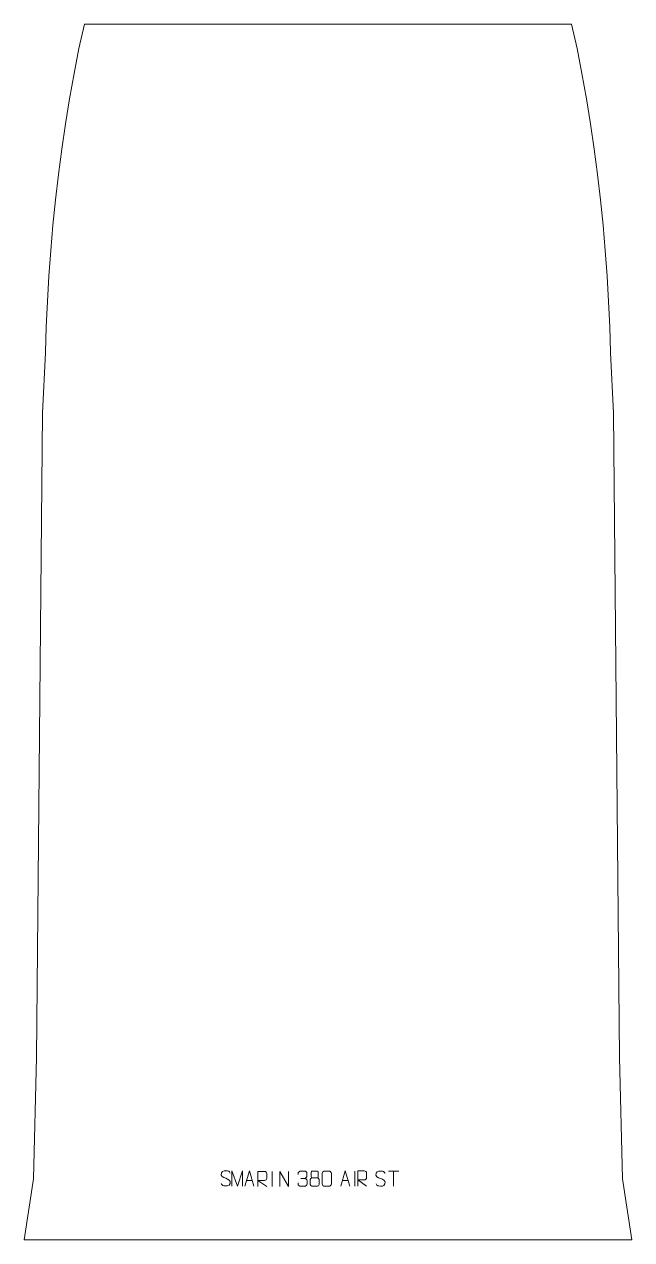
# Model space of a CAD drawing. Header units: millimetres. Extents: x -500 to 500, y -1330 to 670.
import ezdxf

# ---------------------------------------------------------------- set-up
doc = ezdxf.new("R2010")
doc.units = ezdxf.units.MM
doc.header["$MEASUREMENT"] = 0
doc.layers.add('layer 1', color=7, linetype='Continuous')

msp = doc.modelspace()

# ---------------------------------------------------------------- linework, layer by layer
at = {"layer": 'layer 1', "color": 242, "lineweight": 9}
msp.add_open_spline([(462.0155, 213.8899), (462.0155, 213.8899), (463.8184, 171.9562), (463.8184, 171.9562), (463.8184, 171.9562), (463.8184, 171.9562), (464.9991, 130.001), (464.9991, 130.001), (464.9991, 130.001), (464.9991, 130.001), (469.999, 30.0004), (469.999, 30.0004), (469.999, 30.0004), (469.999, 30.0004), (480, -1029.9998), (480, -1029.9998), (480, -1029.9998), (480, -1029.9998), (485, -1229.9985), (485, -1229.9985), (485, -1229.9985), (485, -1229.9985), (499.9999, -1329.9994), (499.9999, -1329.9994), (499.9999, -1329.9994), (499.9999, -1329.9994), (-499.9999, -1329.9994), (-499.9999, -1329.9994), (-499.9999, -1329.9994), (-499.9999, -1329.9994), (-485.0003, -1229.9985), (-485.0003, -1229.9985), (-485.0003, -1229.9985), (-485.0003, -1229.9985), (-480.0001, -1029.9998), (-480.0001, -1029.9998), (-480.0001, -1029.9998), (-480.0001, -1029.9998), (-469.9993, 30.0004), (-469.9993, 30.0004), (-469.9993, 30.0004), (-469.9993, 30.0004), (-464.9992, 130.001), (-464.9992, 130.001), (-464.9992, 130.001), (-464.9992, 130.001), (-463.8188, 171.9562), (-463.8188, 171.9562), (-463.8188, 171.9562), (-463.8188, 171.9562), (-462.0159, 213.8899), (-462.0159, 213.8899), (-462.0159, 213.8899), (-462.0159, 213.8899), (-459.5929, 255.7935), (-459.5929, 255.7935), (-459.5929, 255.7935), (-459.5929, 255.7935), (-456.5505, 297.6562), (-456.5505, 297.6562), (-456.5505, 297.6562), (-456.5505, 297.6562), (-452.8888, 339.4678), (-452.8888, 339.4678), (-452.8888, 339.4678), (-452.8888, 339.4678), (-448.6089, 381.2221), (-448.6089, 381.2221), (-448.6089, 381.2221), (-448.6089, 381.2221), (-443.7107, 422.9083), (-443.7107, 422.9083), (-443.7107, 422.9083), (-443.7107, 422.9083), (-438.1957, 464.5176), (-438.1957, 464.5176), (-438.1957, 464.5176), (-438.1957, 464.5176), (-432.067, 506.04), (-432.067, 506.04), (-432.067, 506.04), (-432.067, 506.04), (-425.3231, 547.4671), (-425.3231, 547.4671), (-425.3231, 547.4671), (-425.3231, 547.4671), (-417.9667, 588.7906), (-417.9667, 588.7906), (-417.9667, 588.7906), (-417.9667, 588.7906), (-410.0004, 630.0007), (-410.0004, 630.0007), (-410.0004, 630.0007), (-410.0004, 630.0007), (-401.0003, 670.0002), (-401.0003, 670.0002), (-401.0003, 670.0002), (-401.0003, 670.0002), (400.9999, 670.0002), (400.9999, 670.0002), (400.9999, 670.0002), (400.9999, 670.0002), (410, 630.0007), (410, 630.0007), (410, 630.0007), (410, 630.0007), (417.9668, 588.7906), (417.9668, 588.7906), (417.9668, 588.7906), (417.9668, 588.7906), (425.323, 547.4671), (425.323, 547.4671), (425.323, 547.4671), (425.323, 547.4671), (432.0666, 506.04), (432.0666, 506.04), (432.0666, 506.04), (432.0666, 506.04), (438.1965, 464.5176), (438.1965, 464.5176), (438.1965, 464.5176), (438.1965, 464.5176), (443.7102, 422.9083), (443.7102, 422.9083), (443.7102, 422.9083), (443.7102, 422.9083), (448.609, 381.2221), (448.609, 381.2221), (448.609, 381.2221), (448.609, 381.2221), (452.8889, 339.4678), (452.8889, 339.4678), (452.8889, 339.4678), (452.8889, 339.4678), (456.5501, 297.6562), (456.5501, 297.6562), (456.5501, 297.6562), (456.5501, 297.6562), (459.5939, 255.7935), (459.5939, 255.7935), (459.5939, 255.7935), (459.5939, 255.7935), (462.0155, 213.8899), (462.0155, 213.8899)], degree=3, knots=[0, 0, 0, 0, 0.027027027, 0.027027027, 0.027027027, 0.027027027, 0.054054054, 0.054054054, 0.054054054, 0.054054054, 0.081081081, 0.081081081, 0.081081081, 0.081081081, 0.108108108, 0.108108108, 0.108108108, 0.108108108, 0.135135135, 0.135135135, 0.135135135, 0.135135135, 0.162162162, 0.162162162, 0.162162162, 0.162162162, 0.189189189, 0.189189189, 0.189189189, 0.189189189, 0.216216216, 0.216216216, 0.216216216, 0.216216216, 0.243243243, 0.243243243, 0.243243243, 0.243243243, 0.27027027, 0.27027027, 0.27027027, 0.27027027, 0.297297297, 0.297297297, 0.297297297, 0.297297297, 0.324324324, 0.324324324, 0.324324324, 0.324324324, 0.351351351, 0.351351351, 0.351351351, 0.351351351, 0.378378378, 0.378378378, 0.378378378, 0.378378378, 0.405405405, 0.405405405, 0.405405405, 0.405405405, 0.432432432, 0.432432432, 0.432432432, 0.432432432, 0.459459459, 0.459459459, 0.459459459, 0.459459459, 0.486486486, 0.486486486, 0.486486486, 0.486486486, 0.513513514, 0.513513514, 0.513513514, 0.513513514, 0.540540541, 0.540540541, 0.540540541, 0.540540541, 0.567567568, 0.567567568, 0.567567568, 0.567567568, 0.594594595, 0.594594595, 0.594594595, 0.594594595, 0.621621622, 0.621621622, 0.621621622, 0.621621622, 0.648648649, 0.648648649, 0.648648649, 0.648648649, 0.675675676, 0.675675676, 0.675675676, 0.675675676, 0.702702703, 0.702702703, 0.702702703, 0.702702703, 0.72972973, 0.72972973, 0.72972973, 0.72972973, 0.756756757, 0.756756757, 0.756756757, 0.756756757, 0.783783784, 0.783783784, 0.783783784, 0.783783784, 0.810810811, 0.810810811, 0.810810811, 0.810810811, 0.837837838, 0.837837838, 0.837837838, 0.837837838, 0.864864865, 0.864864865, 0.864864865, 0.864864865, 0.891891892, 0.891891892, 0.891891892, 0.891891892, 0.918918919, 0.918918919, 0.918918919, 0.918918919, 0.945945946, 0.945945946, 0.945945946, 0.945945946, 1, 1, 1, 1], dxfattribs=at)
at = {"layer": 'layer 1', "color": 250, "lineweight": 9}
for points, knots in [([(-168.4119, -1228.8372), (-172.6602, -1227.3668), (-177.5683, -1225.571), (-175.5632, -1220.0507), (-175.5632, -1220.0507), (-174.0597, -1215.9108), (-168.8461, -1216.2993), (-165.2425, -1216.9004), (-165.2425, -1216.9004), (-162.3819, -1217.3776), (-161.5172, -1218.5908), (-161.2066, -1220.6749)], [0, 0, 0, 0, 0.25, 0.25, 0.25, 0.25, 0.5, 0.5, 0.5, 0.5, 1, 1, 1, 1]), ([(-158.1811, -1241.758), (-158.1811, -1241.758), (-158.1811, -1216.8001), (-158.1811, -1216.8001), (-158.1811, -1216.8001), (-158.1811, -1216.8001), (-149.256, -1241.758), (-149.256, -1241.758), (-149.256, -1241.758), (-149.256, -1241.758), (-140.4961, -1216.8006), (-140.4961, -1216.8006), (-140.4961, -1216.8006), (-140.4961, -1216.8006), (-140.4961, -1241.758), (-140.4961, -1241.758)], [0, 0, 0, 0, 0.2, 0.2, 0.2, 0.2, 0.4, 0.4, 0.4, 0.4, 0.6, 0.6, 0.6, 0.6, 1, 1, 1, 1]), ([(-136.8091, -1241.7558), (-136.8091, -1241.7558), (-129.4381, -1216.8023), (-129.4381, -1216.8023), (-129.4381, -1216.8023), (-129.4381, -1216.8023), (-121.8682, -1241.7558), (-121.8682, -1241.7558)], [0, 0, 0, 0, 0.333333333, 0.333333333, 0.333333333, 0.333333333, 1, 1, 1, 1]), ([(-115.4265, -1242.5985), (-115.4265, -1242.5985), (-115.4265, -1217.645), (-115.4265, -1217.645), (-115.4265, -1217.645), (-111.8317, -1217.645), (-108.2362, -1217.645), (-104.641, -1217.645), (-104.641, -1217.645), (-102.3157, -1217.6827), (-100.7584, -1219.1727), (-100.7625, -1221.5391), (-100.7625, -1221.5391), (-100.7629, -1223.5746), (-100.7629, -1226.634), (-100.7625, -1228.67), (-100.7625, -1228.67), (-100.769, -1230.5455), (-102.5813, -1232.4873), (-104.5908, -1232.5064), (-104.5908, -1232.5064), (-104.5908, -1232.5064), (-115.4265, -1232.5064), (-115.4265, -1232.5064), (-115.4265, -1232.5064), (-115.4265, -1232.5064), (-100.7718, -1242.5985), (-100.7718, -1242.5985)], [0, 0, 0, 0, 0.125, 0.125, 0.125, 0.125, 0.25, 0.25, 0.25, 0.25, 0.375, 0.375, 0.375, 0.375, 0.5, 0.5, 0.5, 0.5, 0.625, 0.625, 0.625, 0.625, 0.75, 0.75, 0.75, 0.75, 1, 1, 1, 1]), ([(-79.4218, -1242.5985), (-79.4218, -1242.5985), (-79.4218, -1217.645), (-79.4218, -1217.645), (-79.4218, -1217.645), (-79.4218, -1217.645), (-64.767, -1242.5985), (-64.767, -1242.5985), (-64.767, -1242.5985), (-64.767, -1242.5985), (-64.767, -1217.645), (-64.767, -1217.645)], [0, 0, 0, 0, 0.25, 0.25, 0.25, 0.25, 0.5, 0.5, 0.5, 0.5, 1, 1, 1, 1]), ([(-49.3179, -1222.8286), (-49.3179, -1222.8286), (-49.3179, -1220.9714), (-49.3179, -1220.9714), (-49.3179, -1220.9714), (-49.3322, -1219.2295), (-46.6677, -1217.1114), (-44.6086, -1217.1341), (-44.6086, -1217.1341), (-42.5445, -1217.1341), (-40.4805, -1217.1341), (-38.4168, -1217.1341), (-38.4168, -1217.1341), (-36.2223, -1217.1253), (-34.624, -1218.9721), (-34.5796, -1220.8842), (-34.5796, -1220.8842), (-34.58, -1222.3193), (-34.58, -1223.7544), (-34.5796, -1225.1899), (-34.5796, -1225.1899), (-34.6282, -1226.8434), (-36.2308, -1229.0734), (-38.4291, -1229.0634), (-38.4291, -1229.0634), (-36.2254, -1229.0746), (-34.6174, -1230.8778), (-34.5634, -1232.9373), (-34.5634, -1232.9373), (-34.5638, -1234.722), (-34.5638, -1236.5067), (-34.5634, -1238.2918), (-34.5634, -1238.2918), (-34.5533, -1240.3532), (-36.6082, -1242.1163), (-38.4291, -1242.1082), (-38.4291, -1242.1082), (-40.4944, -1242.1079), (-42.5596, -1242.1079), (-44.6252, -1242.1082), (-44.6252, -1242.1082), (-46.7938, -1242.0967), (-49.3248, -1239.6965), (-49.3434, -1238.2347), (-49.3434, -1238.2347), (-49.3434, -1238.2347), (-49.3434, -1236.3261), (-49.3434, -1236.3261)], [0, 0, 0, 0, 0.076923077, 0.076923077, 0.076923077, 0.076923077, 0.153846154, 0.153846154, 0.153846154, 0.153846154, 0.230769231, 0.230769231, 0.230769231, 0.230769231, 0.307692308, 0.307692308, 0.307692308, 0.307692308, 0.384615385, 0.384615385, 0.384615385, 0.384615385, 0.461538462, 0.461538462, 0.461538462, 0.461538462, 0.538461538, 0.538461538, 0.538461538, 0.538461538, 0.615384615, 0.615384615, 0.615384615, 0.615384615, 0.692307692, 0.692307692, 0.692307692, 0.692307692, 0.769230769, 0.769230769, 0.769230769, 0.769230769, 0.846153846, 0.846153846, 0.846153846, 0.846153846, 1, 1, 1, 1]), ([(-27.9068, -1218.6102), (-27.9068, -1220.8232), (-27.9068, -1224.5055), (-27.9068, -1226.7188), (-27.9068, -1226.7188), (-27.8918, -1227.2262), (-27.0844, -1228.1576), (-26.3843, -1228.1564), (-26.3843, -1228.1564), (-23.4144, -1228.1562), (-20.4442, -1228.2411), (-17.4738, -1228.2414), (-17.4738, -1228.2414), (-16.6767, -1228.2372), (-15.956, -1227.4469), (-15.9586, -1226.7262), (-15.9586, -1226.7262), (-15.9589, -1224.5102), (-15.9589, -1220.8255), (-15.9586, -1218.6102), (-15.9586, -1218.6102), (-15.9771, -1217.8994), (-16.5885, -1217.139), (-17.4224, -1217.1464), (-17.4224, -1217.1464), (-20.4395, -1217.1467), (-23.4564, -1217.1467), (-26.473, -1217.1464), (-26.473, -1217.1464), (-27.0994, -1217.1388), (-27.9235, -1217.8498), (-27.9068, -1218.6102)], [0, 0, 0, 0, 0.111111111, 0.111111111, 0.111111111, 0.111111111, 0.222222222, 0.222222222, 0.222222222, 0.222222222, 0.333333333, 0.333333333, 0.333333333, 0.333333333, 0.444444444, 0.444444444, 0.444444444, 0.444444444, 0.555555556, 0.555555556, 0.555555556, 0.555555556, 0.666666667, 0.666666667, 0.666666667, 0.666666667, 0.777777778, 0.777777778, 0.777777778, 0.777777778, 1, 1, 1, 1]), ([(-5.5341, -1217.1218), (-3.168, -1217.1218), (-0.8015, -1217.1218), (1.565, -1217.1218), (1.565, -1217.1218), (3.5455, -1217.0862), (5.5715, -1218.5805), (5.5986, -1221.0226), (5.5986, -1221.0226), (5.5982, -1226.78), (5.5982, -1232.5378), (5.5986, -1238.296), (5.5986, -1238.296), (5.4565, -1240.6236), (3.7501, -1242.1059), (1.565, -1242.1167), (1.565, -1242.1167), (-0.8074, -1242.1163), (-3.1798, -1242.1163), (-5.5518, -1242.1167), (-5.5518, -1242.1167), (-7.5103, -1242.2223), (-9.5167, -1240.3344), (-9.5053, -1238.3134), (-9.5053, -1238.3134), (-9.5049, -1232.5328), (-9.5049, -1226.7525), (-9.5053, -1220.9727), (-9.5053, -1220.9727), (-9.501, -1218.8307), (-7.7239, -1217.1082), (-5.5341, -1217.1218)], [0, 0, 0, 0, 0.111111111, 0.111111111, 0.111111111, 0.111111111, 0.222222222, 0.222222222, 0.222222222, 0.222222222, 0.333333333, 0.333333333, 0.333333333, 0.333333333, 0.444444444, 0.444444444, 0.444444444, 0.444444444, 0.555555556, 0.555555556, 0.555555556, 0.555555556, 0.666666667, 0.666666667, 0.666666667, 0.666666667, 0.777777778, 0.777777778, 0.777777778, 0.777777778, 1, 1, 1, 1]), ([(20.8543, -1241.798), (20.8543, -1241.798), (28.2253, -1216.8445), (28.2253, -1216.8445), (28.2253, -1216.8445), (28.2253, -1216.8445), (35.7952, -1241.798), (35.7952, -1241.798)], [0, 0, 0, 0, 0.333333333, 0.333333333, 0.333333333, 0.333333333, 1, 1, 1, 1]), ([(48.933, -1241.798), (48.933, -1241.798), (48.933, -1216.8445), (48.933, -1216.8445), (48.933, -1216.8445), (52.5278, -1216.8445), (56.1233, -1216.8445), (59.7185, -1216.8445), (59.7185, -1216.8445), (62.0438, -1216.8822), (63.6011, -1218.3722), (63.597, -1220.7386), (63.597, -1220.7386), (63.5966, -1222.7741), (63.5966, -1225.8335), (63.597, -1227.8695), (63.597, -1227.8695), (63.5905, -1229.745), (61.7782, -1231.6868), (59.7687, -1231.7059), (59.7687, -1231.7059), (59.7687, -1231.7059), (48.933, -1231.7059), (48.933, -1231.7059), (48.933, -1231.7059), (48.933, -1231.7059), (63.5877, -1241.798), (63.5877, -1241.798)], [0, 0, 0, 0, 0.125, 0.125, 0.125, 0.125, 0.25, 0.25, 0.25, 0.25, 0.375, 0.375, 0.375, 0.375, 0.5, 0.5, 0.5, 0.5, 0.625, 0.625, 0.625, 0.625, 0.75, 0.75, 0.75, 0.75, 1, 1, 1, 1]), ([(86.4855, -1229.2696), (82.2372, -1227.7992), (77.3291, -1226.0034), (79.3342, -1220.4831), (79.3342, -1220.4831), (80.8377, -1216.3432), (86.0513, -1216.7317), (89.6549, -1217.3328), (89.6549, -1217.3328), (92.5155, -1217.81), (93.3802, -1219.0232), (93.6908, -1221.1073)], [0, 0, 0, 0, 0.25, 0.25, 0.25, 0.25, 0.5, 0.5, 0.5, 0.5, 1, 1, 1, 1]), ([(-168.4119, -1228.8373), (-164.3933, -1230.484), (-159.3638, -1232.3723), (-161.1978, -1237.7326), (-161.1978, -1237.7326), (-162.6576, -1241.999), (-167.5684, -1241.7423), (-171.2945, -1241.1876), (-171.2945, -1241.1876), (-174.0445, -1240.7778), (-175.2654, -1239.5643), (-175.6434, -1237.4521)], [0, 0, 0, 0, 0.25, 0.25, 0.25, 0.25, 0.5, 0.5, 0.5, 0.5, 1, 1, 1, 1]), ([(-29.3656, -1231.1284), (-29.3656, -1234.2992), (-29.3656, -1236.0013), (-29.3656, -1239.1727), (-29.3656, -1239.1727), (-29.3741, -1240.3946), (-27.6762, -1242.0873), (-26.4236, -1242.0958), (-26.4236, -1242.0958), (-23.4405, -1242.0955), (-20.4572, -1242.0955), (-17.4738, -1242.0958), (-17.4738, -1242.0958), (-16.1505, -1242.0841), (-14.5301, -1240.4625), (-14.5412, -1239.1633), (-14.5412, -1239.1633), (-14.5415, -1235.9951), (-14.5415, -1234.2963), (-14.5412, -1231.1284), (-14.5412, -1231.1284), (-14.6109, -1229.748), (-16.1887, -1228.1694), (-17.4941, -1228.1755), (-17.4941, -1228.1755), (-20.4707, -1228.1758), (-23.4473, -1228.1758), (-26.4236, -1228.1755), (-26.4236, -1228.1755), (-27.5031, -1228.1691), (-29.3494, -1229.748), (-29.3656, -1231.1284)], [0, 0, 0, 0, 0.111111111, 0.111111111, 0.111111111, 0.111111111, 0.222222222, 0.222222222, 0.222222222, 0.222222222, 0.333333333, 0.333333333, 0.333333333, 0.333333333, 0.444444444, 0.444444444, 0.444444444, 0.444444444, 0.555555556, 0.555555556, 0.555555556, 0.555555556, 0.666666667, 0.666666667, 0.666666667, 0.666666667, 0.777777778, 0.777777778, 0.777777778, 0.777777778, 1, 1, 1, 1]), ([(86.4855, -1229.2697), (90.5041, -1230.9164), (95.5336, -1232.8047), (93.6996, -1238.165), (93.6996, -1238.165), (92.2398, -1242.4314), (87.329, -1242.1747), (83.6029, -1241.62), (83.6029, -1241.62), (80.8529, -1241.2102), (79.632, -1239.9967), (79.254, -1237.8845)], [0, 0, 0, 0, 0.25, 0.25, 0.25, 0.25, 0.5, 0.5, 0.5, 0.5, 1, 1, 1, 1])]:
    msp.add_open_spline(points, degree=3, knots=knots, dxfattribs=at)
for points in [[(-92.0944, -1217.6347), (-92.0944, -1217.6347), (-92.0944, -1242.6088), (-92.0944, -1242.6088)], [(44.3247, -1217.0988), (44.3247, -1217.0988), (44.3247, -1242.0729), (44.3247, -1242.0729)], [(99.4773, -1216.9896), (99.4773, -1216.9896), (116.4645, -1216.9896), (116.4645, -1216.9896)], [(107.9711, -1241.9196), (107.9711, -1241.9196), (107.9711, -1216.9661), (107.9711, -1216.9661)], [(-134.0865, -1232.5064), (-134.0865, -1232.5064), (-124.5908, -1232.5064), (-124.5908, -1232.5064)], [(-44.6082, -1229.0738), (-44.6082, -1229.0738), (-38.4118, -1229.0738), (-38.4118, -1229.0738)], [(23.5769, -1232.5486), (23.5769, -1232.5486), (33.0726, -1232.5486), (33.0726, -1232.5486)]]:
    msp.add_open_spline(points, degree=3, dxfattribs=at)

doc.saveas('drawing.dxf')
